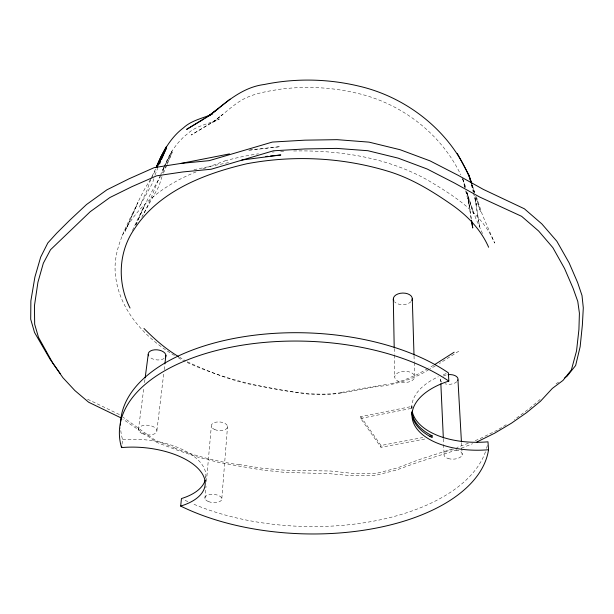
<?xml version="1.0" encoding="UTF-8"?>
<svg xmlns="http://www.w3.org/2000/svg" width="614" height="614" viewBox="0 0 614 614"><rect width="100%" height="100%" fill="white"/><g stroke="black" fill="none" stroke-linecap="round" stroke-linejoin="round"><path stroke-width="0.46" stroke-dasharray="3.07 2.3" d="M424.742 439.033L381.01 447.299L360.687 418.441L360.694 416.599L412.201 406.376A69.666 37.408 -2.9 0 0 411.933 408.371M221.838 498.476L227.541 426.231M205.713 478.291L205.859 476.587M204.93 498.537L206.028 486.188M206.442 481.437L211.308 426.346M156.915 430.567L163.746 373.45M164.207 369.643L164.775 364.885M138.411 429.631L143.922 387.334M144.536 382.637L145.027 378.876M122.009 444.168L122.623 439.777A184.108 96.789 2 0 1 120.574 427.866M153.876 178.651L152.541 182.987L139.201 207.187L147.068 190.248L150.507 179.956M154.943 175.182L157.698 168.282M162.012 176.571L159.003 186.103L142.801 215.307M150.722 179.234C142.011 191.844 136.546 206.166 129.393 219.666C121.795 235.853 114.127 252.899 115.148 271.211C117.159 306.724 142.202 335.175 171.03 353.434M163.777 167.668L160.73 174.476M164.145 166.785C169.195 154.06 176.771 142.087 187.707 133.637C196.48 125.448 208.852 124.089 219.351 119.016L211.707 122.861L191.154 135.026L215.437 120.229L222.721 114.434L211.707 122.861C221.301 116.345 229.552 108.033 239.237 101.625C251.633 93.558 266.399 91.455 280.713 89.137C306.071 85.945 331.951 87.288 356.818 93.19C401.241 103.175 441.121 133.668 460.799 174.86M163.47 173.117L166.755 165.35M167.123 164.483L172.235 152.395L166.663 164.491M164.084 167.169L162.28 171.191L172.073 150.96L164.445 166.363M132.494 230.503C140.882 211.891 150.138 193.824 160.592 176.348M166.264 165.358L161.045 175.512M151.942 176.632L155.772 168.436M160.338 175.297C154.091 189.227 149.57 203.948 141.75 217.195M151.167 178.39L156.133 169.188M122.332 235.523C136.807 205.053 165.32 184.185 196.012 171.928M540.097 399.476L529.521 408.433L514.363 419.669M556.077 383.88L559.999 381.14M458.727 351.216L439.401 363.534M498.982 429.14L507.08 424.151M433.653 365.215L428.695 368.078M435.341 365.906L429.708 369.137M428.902 369.59C412.708 379.813 393.942 384.986 375.008 386.95C353.15 390.473 331.368 396.705 309.011 394.165C266.23 388.915 223.757 379.667 184.553 361.301M427.866 368.538L417.09 374.594L403.022 380.526L388.263 384.418M497.363 430.138L478.928 439.187L473.632 441.213M202.866 168.965L224.931 160.937M461.383 448.189L472.588 443.715M468.336 443.247L456.793 447.506M457.031 449.87L417.428 462.434L396.207 470.101L374.394 475.65L352.19 475.743L329.818 473.701L284.827 472.396L262.477 470.04L240.396 466.356L218.638 462.411L197.424 456.969L176.886 450.047L157.092 442.525L122.823 419.086M452.257 448.964L418.878 459.702L397.358 467.937L375.269 473.678L352.958 473.425L330.478 471.015L285.249 470.247L262.416 468.267L239.583 464.621M193.97 169.671L229.26 162.457M360.687 418.441L412.255 408.233M360.694 416.599L380.987 445.48L422.816 437.559M249.706 149.923L280.13 146.646L247.335 150.522M341.2 392.668C314.007 396.966 286.776 390.903 260.106 386.022C234.525 382.368 210.518 372.237 187.101 361.753M293.638 150.983C339.312 150.077 386.605 157.314 426.953 179.702C453.608 195.459 482.213 213.227 494.623 243.075L482.474 215.069L476.349 196.633M175.159 448.036L155.081 440.138L123.207 417.313M119.392 414.557L86.658 398.762M171.82 353.902L174.982 355.775M178.144 357.647L183.686 360.925M179.365 357.11L185.551 360.825M482.527 233.55L475.658 218.116L466.817 192.167M471.736 184.576L474.699 192.328M465.128 187.677L464.115 184.983L465.005 187.684M464.744 187.155L462.472 178.037L465.612 187.101M471.644 184.707L474.023 191.929M475.512 196.442L480.578 211.792L475.75 196.595M466.187 191.284L473.571 213.787L466.609 191.484L469.503 206.289L465.65 190.793M472.112 185.067L474.614 193.019M462.472 178.037L465.235 187.001M471.368 184.576L473.225 191.952M473.455 192.873L476.472 204.861L474.645 195.858M472.642 185.942L473.916 192.251M471.245 219.167L468.068 198.591L471.429 219.72M411.91 408.487L411.787 406.606L411.825 408.471M461.475 442.633L462.165 454.982M440.637 379.022L440.768 381.87M443.377 438.872L443.592 443.623M443.638 444.567L444.068 454.068M414.028 355.897L414.197 361.615M414.227 362.567L414.657 376.85A9.954 5.587 -1 0 1 399.645 381.785A9.954 5.587 -1 0 1 399.806 372.099A9.954 5.587 -1 0 1 414.657 376.85M394.219 348.499L394.326 354.201M394.341 355.153L394.748 377.042M380.987 445.48L381.01 447.299M239.498 464.867A263.191 198.422 -4.9 0 1 175.013 448.251M224.901 160.899A193.579 121.457 2 0 1 258.471 153.807M272.355 152.103A193.579 121.457 2 0 1 274.189 151.927M280.636 151.405A193.579 121.457 2 0 1 284.336 151.167M341.238 392.499A135.748 22.089 -12.4 0 1 388.585 384.218M411.802 408.164A69.543 37.477 -2.9 0 1 438.35 376.75M443.277 374.663A69.543 37.477 -2.9 0 1 446.662 373.427M487.301 445.442A184.108 96.789 2 0 1 486.365 449.026M485.482 451.727A184.108 96.789 2 0 1 192.09 503.488M187.922 501.646A184.108 96.789 2 0 1 183.041 499.343M122.623 439.777A63.188 31.137 5.7 0 1 205.636 478.459M164.153 358.453A8.895 5.035 6.5 0 1 149.402 356.818M411.065 301.581A9.494 5.795 -1.3 0 1 402.776 304.644A9.494 5.795 -1.3 0 1 394.51 301.796M456.885 381.678A8.749 4.881 -2.2 0 1 444.996 383.811M441.827 382.184A8.749 4.881 -2.2 0 1 441.297 377.702M443.323 376.044A8.749 4.881 -2.2 0 1 447.238 374.763M139.132 217.318L135.318 226.052L144.405 205.959L139.132 217.318M132.662 214.202L125.118 231.278L137.989 202.551L132.662 214.202M479.58 226.704L474.799 196.917L479.58 226.704M141.964 433.453A9.302 4.828 6 0 0 156.839 431.442A9.302 4.828 6 0 0 144.19 425.31A9.302 4.828 6 0 0 141.964 433.453M214.662 429.531A8.182 4.313 4.2 0 0 227.548 427.121A8.182 4.313 4.2 0 0 216.051 422.148A8.182 4.313 4.2 0 0 214.662 429.531M208.453 501.577A8.527 4.106 4 0 0 221.854 499.328A8.527 4.106 4 0 0 209.834 494.554A8.527 4.106 4 0 0 208.453 501.577M448.097 458.512A9.141 4.666 -1.8 0 0 462.25 454.567A9.141 4.666 -1.8 0 0 449.026 450.423A9.141 4.666 -1.8 0 0 448.097 458.512"/><path stroke-width="0.92" d="M412.178 411.211A69.543 37.477 -2.9 0 0 487.976 441.811L488.544 449.74A184.952 96.314 2 0 1 372.798 528.715A184.952 96.314 2 0 1 180.685 506.082L181.445 498.56A63.188 31.137 5.7 0 0 205.253 480.079M164.89 363.933L165.91 355.368M145.15 377.94L148.212 354.439M180.685 506.082A63.465 30.969 5.7 0 0 197.647 468.052A63.465 30.969 5.7 0 0 121.534 447.598L121.741 446.125M159.556 163.969L160.668 161.382M161.405 159.663L166.225 148.458L157.03 167.515M156.14 167.607C162.288 152.648 170.208 137.858 183.371 127.927C191.499 120.329 202.566 118.372 212.475 114.081M159.978 159.84L156.194 167.576L160.791 157.03L166.279 146.938L160.814 158.12M208.63 116.169C225.438 102.906 241.977 87.249 264.258 84.502C295.357 78.093 327.799 78.699 358.676 86.075C409.2 97.657 454.805 134.811 472.043 184.177M230.043 99.161L211.155 114.319L186.602 129.4L203.879 119.085M218.461 108.494L205.529 118.103M564.711 377.863L567.06 376.221L575.64 365.499L580.153 346.687L582.364 325.029L583.3 307.852L582.003 295.495L577.613 282.532L569.117 262.861L556.86 241.256L541.847 223.918L524.364 208.783L483.287 189.373L458.105 175.289L430 160.86L400.159 149.739L369.045 142.133L337.101 139.662L304.951 140.161L272.386 142.064L209.274 160.638L181.076 163.408L154.237 167.614L129.147 178.751L106.867 189.841L86.566 204.493L69.39 220.556L56.634 233.243L47.823 242.944L40.701 257.066L34.898 277.052L30.869 300.86L30.7 319.226L34.53 332.473L50.056 359.236L60.195 373.527M454.145 352.221L434.482 364.731M476.894 441.988L494.769 433.123L511.416 423.215L526.682 412.577L540.42 401.303L552.331 388.424L563 380.419L571.396 369.897L576.538 350.947L578.925 329.511L579.409 313.178L577.774 301.397L573.092 288.288L564.542 268.487L552.853 247.642L538.639 231.033L521.624 216.32L479.749 197.063L454.475 183.041L427.075 168.965L398.095 158.12L367.878 150.714L336.748 148.388L305.081 148.941L273.43 150.798L211.155 169.241L182.826 171.951L156.601 175.834L131.88 186.679L109.883 197.531L90.212 211.715L50.532 249.729L43.325 263.222L37.93 282.263L34.445 305.749L34.668 324.276L38.498 337.37L52.934 363.35L62.897 377.671L74.877 390.565L88.646 402.231L121.303 418.034M181.076 163.408L229.482 153.907M429.324 436.324L432.11 435.794L432.179 437.621A69.743 37.37 -2.8 0 1 411.917 412.194M241.809 160.016L280.821 154.981L270.551 156.002M265.885 156.463L267.75 156.278M178.59 356.642C165.749 349.005 154.429 339.082 143.975 328.459M457.269 153.385L469.05 175.351L471.552 183.302M488.637 247.265C480.931 229.644 467.415 215.629 451.789 204.746C431.934 190.931 410.966 178.06 387.618 171.129C342.128 157.361 293.346 154.958 246.659 163.792C204.355 173.685 159.034 191.169 134.282 229.106C118.226 252.201 117.22 283.238 130.038 308.021M469.05 175.351L470.907 182.726M471.544 220.933L472.742 227.986L471.575 220.633M457.96 379.928L461.421 441.681M488.544 449.74A69.881 37.3 -2.8 0 1 415.01 426.001A69.881 37.3 -2.8 0 1 448.819 381.079L448.397 372.844A184.108 96.789 2 0 0 243.72 336.725A184.108 96.789 2 0 0 120.497 425.072M440.852 383.773L443.331 437.92M412.293 298.757L413.997 354.946M393.305 299.01L394.203 347.547M121.534 447.598A184.952 96.314 2 0 1 230.066 347.394A184.952 96.314 2 0 1 448.819 381.079M432.11 435.794A69.666 37.408 -2.9 0 1 411.979 412.263M148.672 355.851A8.895 5.035 6.5 0 1 157.107 349.819A8.895 5.035 6.5 0 1 165.412 357.194M393.766 300.76A9.494 5.795 -1.3 0 1 402.822 293.055A9.494 5.795 -1.3 0 1 411.825 300.515M448.082 374.647A8.749 4.881 -2.2 0 1 457.806 380.358"/></g></svg>
